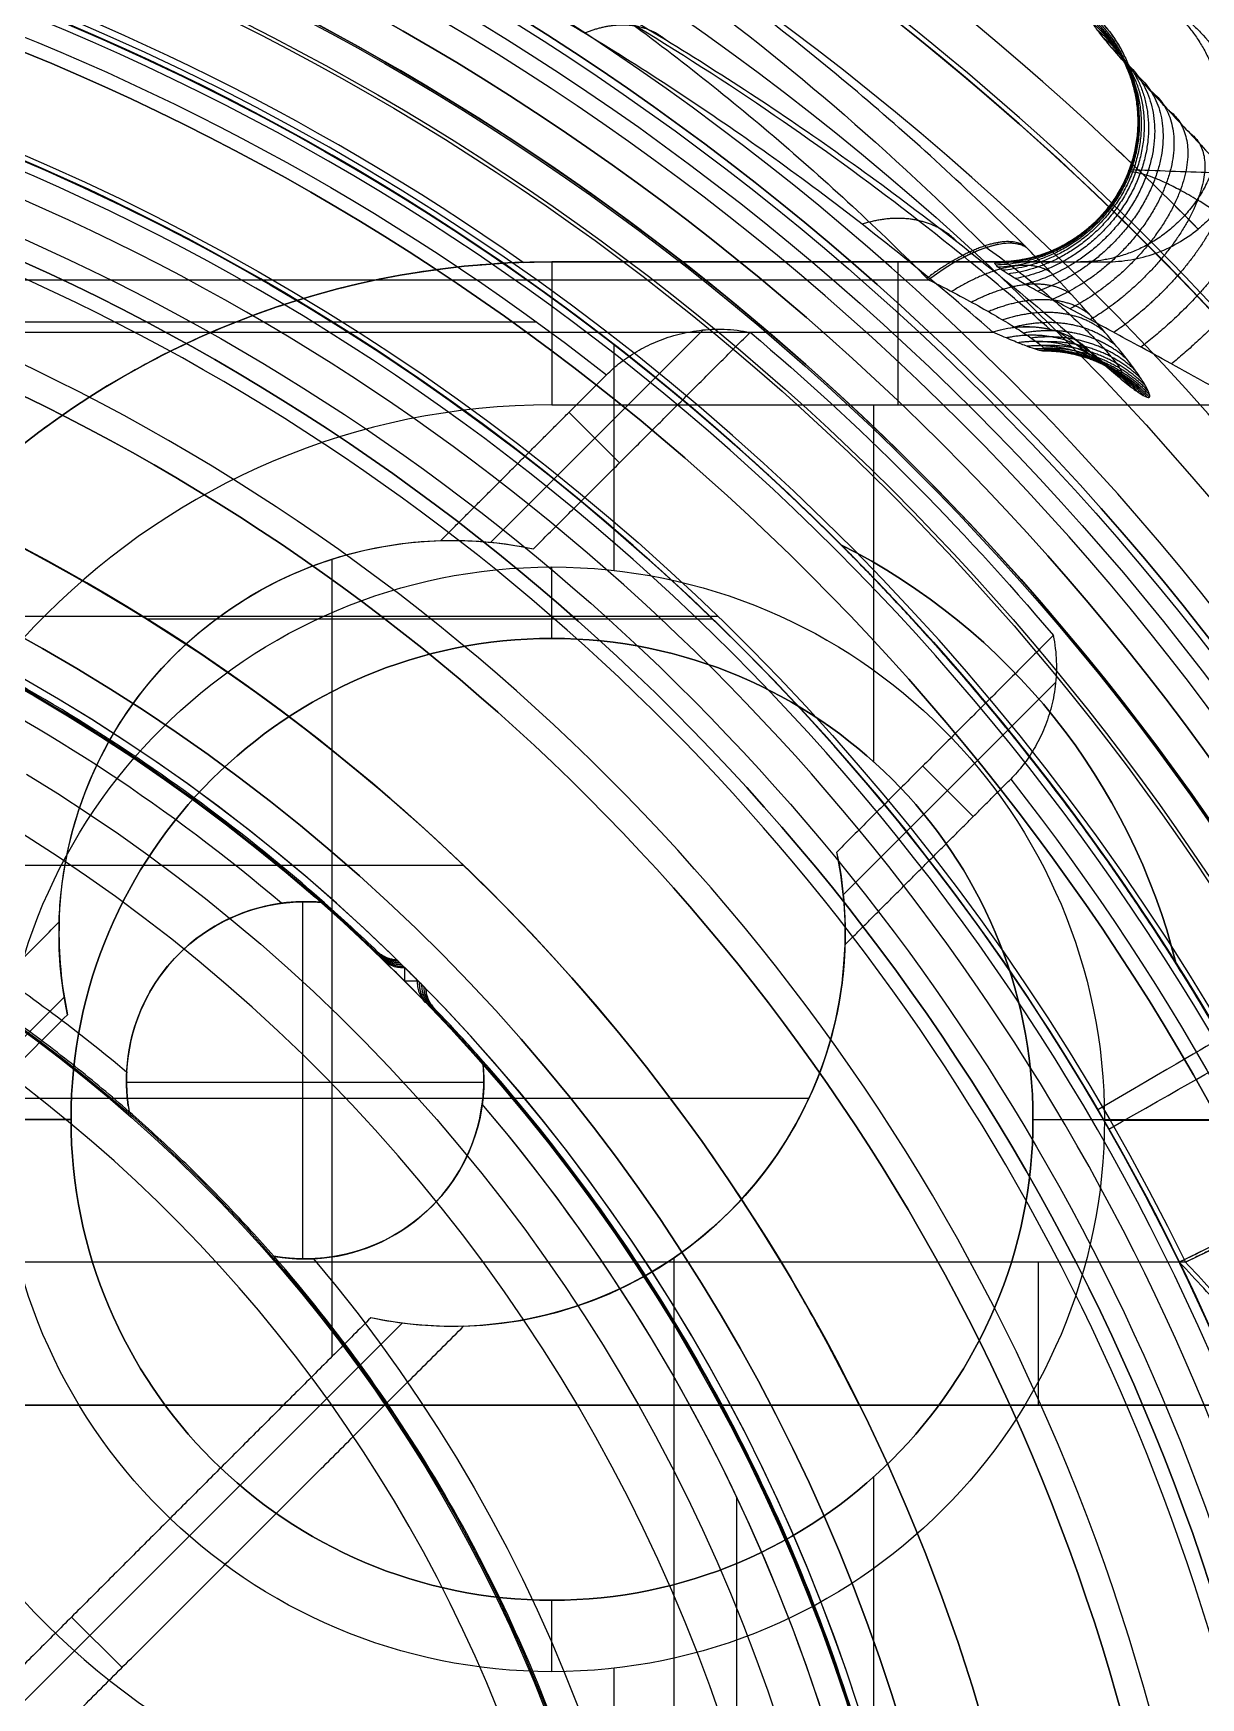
# Model space of a CAD drawing. Header units: centimetres. Extents: x -2.5 to 2.5, y -13.5 to 2.5.
# Drawn here: x 0.637 to 1.454, y 0.395 to 1.56 of the extents above; entities that cross this region are included whole.
import ezdxf

# ---------------------------------------------------------------- set-up
doc = ezdxf.new("R2010")
doc.units = ezdxf.units.CM
doc.layers.add('Default', color=7, linetype='Continuous', true_color=0x000000)

msp = doc.modelspace()

# ---------------------------------------------------------------- linework, layer by layer
at = {"layer": 'Default'}
for p, q in [((1.3493, 1.4, -11.45), (1, 1.4, -11.45)), ((1.1938, 1.4, -11.7), (1.1938, 1.4, -11.2)), ((-0.7, 1.3875, -9.3699), (1.2634, 1.3875, -9.3699)), ((0.9894, 1.3577, 3.0503), (-0.9894, 1.3577, 3.0503)), ((0.9571, 1.2038, 3.0247), (1.1056, 1.3523, 3.0247)), ((-0.7, 1.3509, -9.2333), (1.3083, 1.3509, -9.2333)), ((1.0436, 1.1841, -11.7), (1.0436, 1.342, -11.7)), ((1.0472, 1.2594, 3.0002), (1.0119, 1.2947, 3.0502)), ((1.2251, 1.0501, -11.1), (1.2251, 1.3, -11.1)), ((0.9301, 1.2051, 3.0447), (0.9301, 1.2051, 3.0002)), ((0.8459, 1.1919, 3.0002), (0.8459, 0.6338, 3.0002)), ((0.1659, 1.152, -3.9), (1.116, 1.152, -3.9)), ((1.1125, 1.15, -3.4), (0.7166, 1.15, -3.4)), ((1.3523, 1.1056, 3.0247), (1.2038, 0.9571, 3.0247)), ((1.2594, 1.0472, 3.0002), (1.2947, 1.0119, 3.0502)), ((0.9384, 0.9775, -3.6), (0.2741, 0.9775, -3.6)), ((0.8258, 0.7023, 1.82), (0.8258, 0.9523, 1.82)), ((0.8273, 0.9523, 1.82), (0.8273, 0.9523, 1.8037)), ((0.6551, 0.9301, 3.0447), (0.6551, 0.9301, 3.0002)), ((1.2051, 0.9301, 3.0447), (1.2051, 0.9301, 3.0002)), ((0.8967, 0.906, 2), (0.8967, 0.8969, 2)), ((0.2962, 0.5231, 3.0107), (0.6587, 0.8856, 3.0107)), ((0.906, 0.8967, 2), (0.8969, 0.8967, 2)), ((0.7023, 0.8273, 1.82), (0.7023, 0.8273, 1.8005)), ((0.9523, 0.8273, 1.82), (0.9523, 0.8273, 1.8037)), ((0.9523, 0.8258, 1.82), (0.7023, 0.8258, 1.82)), ((1.1797, 0.8145, 3.0002), (0.6024, 0.8145, 3.0002)), ((0.5, 0.8, -11.1), (0.6635, 0.8, -11.1)), ((0.6635, 0.8, -11.65), (0.6135, 0.8, -11.7)), ((0.6635, 0.8, -11.65), (0.6635, 0.8, -11.1)), ((1.3365, 0.8, -11.1), (1.8037, 0.8, -11.1)), ((1.3365, 0.8, -11.65), (1.3365, 0.8, -11.1)), ((1.3365, 0.8, -11.65), (1.3865, 0.8, -11.7)), ((1.3865, 0.7995, -11.7), (1.5003, 0.7995, -11.7)), ((0.8273, 0.7023, 1.82), (0.8273, 0.7023, 1.8005)), ((1.0854, -0.7032, 3.0503), (1.0854, 0.7032, 3.0503)), ((0.8951, 0.6574, 3.0183), (0.4443, 0.2066, 3.0183)), ((0.9301, 0.6551, 3.0447), (0.9301, 0.6551, 3.0002)), ((-1.5212, 0.6, -3.65), (1.5212, 0.6, -3.65)), ((1.2251, 0.3, -11.1), (1.2251, 0.5499, -11.1)), ((1.1293, -0.5354, 1.8), (1.1293, 0.5354, 1.8)), ((0.6638, 0.4517, 3.0003), (0.6992, 0.4164, 3.0502)), ((1.0436, 0.2, -11.7), (1.0436, 0.4159, -11.7))]:
    msp.add_line(p, q, dxfattribs=at)
for centre, radius, start, end in [((0, 0, -12.2), 2.4997, 270, 90), ((0, 0, -12), 2.15, 0, 180), ((0, 0, -12.2), 2.15, 0, 180), ((0, 0, -12.1), 2.15, 0, 180), ((0, 0, -11.7), 2.033, 44.4199, 268.9001), ((0, 0, 2.2036), 2.0033, 58.7229, 180), ((0, 0, 2.7502), 2, 0, 180), ((0, 0, 3.2003), 2, 360, 180), ((0, 0, 2.9752), 2, 0, 180), ((0, 0, -3.2), 2, 270, 90), ((0, 0, 2.7003), 1.95, 0, 180), ((0, 0, 3.2502), 1.95, 0, 180), ((0, 0, 2.7331), 1.8654, 0, 180), ((0, 0, -12.2), 1.85, 0, 180), ((0, 0, -12.1), 1.85, 0, 180), ((0, 0, 2.3), 1.82, 0, 180), ((0, 0, 2.28), 1.8, 0, 180), ((0, 0, 1.4), 1.8, 0, 180), ((0, 0, 2.1979), 1.8, 0, 90), ((0, 0, 2.0421), 1.8, 0, 90), ((0, 0, 1.625), 1.775, 270, 90), ((0, 0, 2.2181), 1.775, 270, 90), ((0, 0, 1.7716), 1.775, 270, 90), ((0, 0, 2.2306), 1.775, 270, 89.5314), ((0, 0, 2.2036), 2.0033, 360, 58.7229), ((0, 0, -11.7), 1.7086, 55.0032, 268.5991), ((0, 0, -11.7), 1.7086, 55.0032, 268.5991), ((0, 0, -3.999), 1.7039, 25.8764, 88.8984), ((0, 0, -12.2), 1.7, 44.9992, 180), ((0, 0, -11.95), 1.7, 44.9992, 180), ((0, 0, -3.2), 1.7, 270, 90), ((0, 0, 1.9431), 1.695, 270, 90), ((0, 0, 2.1931), 1.695, 270, 90), ((0, 0, 1.9681), 1.67, 270, 90), ((0, 0, -2.3), 1.6, 304.7778, 235.2223), ((0, 0, -2.85), 1.6, 270, 90), ((0, 0, -3.4), 1.6001, 25.9434, 88.8984), ((0, 0, 1.4), 1.5927, 0, 180), ((0, 0, 1.3), 1.535, 0, 180), ((0, 0, 0.95), 1.535, 0, 180), ((0, 0, 1.6), 1.575, 110.3329, 69.6671), ((0, 0, 0.5), 1.4698, 270, 90), ((0, 0, -2.35), 1.45, 0, 180), ((0, 0, 0.865), 1.45, 0, 180), ((0, 0, 0.502), 1.45, 0, 90), ((0, 0, 1.4), 1.525, 112.0972, 67.9028), ((1, 0.8, -11.4501), 0.6, 90, 270), ((0, 0, -2.445), 1.355, 0, 180), ((1, 0.8, -11.1), 0.5, 90, 270), ((1, 0.8, -11.7635), 0.45, 14.006, 63.3136), ((1, 0.8, -11.9817), 0.45, 14.006, 63.3136), ((0, 0, 1.4), 1.3, 118.4482, 61.5518), ((1, 0.8, -11.65), 0.3365, 90, 270), ((1, 0.8, -11.375), 0.3365, 90, 270), ((1, 0.8, -11.65), 0.3365, 270, 90), ((1, 0.8, -11.375), 0.3365, 270, 90), ((0, 0, 1.425), 1.275, 118.4482, 61.5518), ((0, 0, 1.7315), 1.275, 118.4482, 61.5518), ((0, 0, 2.0381), 1.275, 269.6397, 61.5518), ((0, 0, 1.8), 1.2498, 49.5589, 63.5295), ((0, 0, 2.1431), 1.1815, 118.723, 61.277), ((0.8273, 0.8273, 1.8), 0.125, 97.6297, 177.2861), ((0, 0, 1.82), 1.2698, 46.2532, 48.5371), ((0.9301, 0.9301, 3.0503), 0.275, 271.6582, 358.3418), ((0, 0, 2), 1.2683, 44.0476, 45.9524), ((0, 0, -12.2), 1.7, 0, 32.3204), ((0, 0, -11.95), 1.7, 0, 32.3204), ((0, 0, 2), 1.275, 44.7176, 45.2824), ((0, 0, 2.0975), 1.037, 123.797, 56.203), ((0.8273, 0.8273, 1.8), 0.125, 272.7139, 352.3703), ((0, 0, 1.8), 1.2498, 1.2532, 40.4411), ((0, 0, 1.8), 1.2498, 1.2532, 40.2723)]:
    msp.add_arc(centre, radius, start, end, dxfattribs=at)
at = {"layer": 'Default', "extrusion": (0, 0, -1)}
for centre, radius, start, end in [((0, 0, 11.6), 2.133, 271.0999, 132.77), ((0, 0, -2.7003), 1.9124, 360, 180), ((0, 0, 0.55), 2, 90, 196.6608), ((0, 0, -2.9845), 1.7739, 0, 180), ((0, 0, 12), 1.85, 0, 180), ((0, 0, -2.12), 1.845, 90, 270), ((0, 0, -2.3), 1.8322, 0, 180), ((0, 0, 0.9), 1.7, 336.1372, 203.8627), ((0, 0, -2.239), 1.8, 0, 180), ((0, 0, -1.721), 1.8, 0, 180), ((0, 0, -3.0503), 1.68, 51.8372, 128.1628), ((0, 0, -0.4), 1.7, 350.0409, 189.9591), ((0, 0, -1.9181), 1.775, 90, 270), ((0, 0, -2.2431), 1.775, 92.1373, 270), ((0, 0, -1.6), 1.75, 90, 270), ((0, 0, -1.9431), 1.75, 90, 270), ((0, 0, -2.1931), 1.75, 90, 270), ((0, 0, -2.1), 2, 121.2771, 271.3948), ((0, 0, -2.1), 2, 121.2771, 238.7227), ((0, 0, 2.95), 1.7, 90, 270), ((0, 0, 3.075), 1.7, 90, 270), ((0, 0, -0.5), 1.6, 350.0409, 189.9591), ((0, 0, -2.1681), 1.67, 90, 270), ((0, 0, -2.0681), 1.67, 90, 270), ((0, 0, 3.9), 1.6039, 91.1016, 154.1236), ((0, 0, -1.125), 1.535, 0, 180), ((0, 0, 11.7), 2.033, 133.3159, 135.5801), ((0, 0, 2.3), 1.45, 0, 180), ((0, 0, 2.325), 1.45, 0, 180), ((0, 0, -0.6835), 1.45, 0, 180), ((0, 0, -1.575), 1.55, 112.0972, 67.9028), ((0, 0, -1.425), 1.55, 112.0972, 67.9028), ((0, 0, -1.5), 1.55, 112.0972, 67.9028), ((-1, 0.8, 11.2), 0.6, 270, 90), ((-1, 0.8, 11.7), 0.6, 88.0841, 90), ((0, 0, 2.85), 1.355, 0, 180), ((0, 0, 2.6475), 1.355, 0, 180), ((0, 0, 3.6), 1.355, 26.283, 153.717), ((0, 0, 3.5), 1.355, 26.283, 153.717), ((0, 0, 3.4), 1.355, 31.1048, 148.8952), ((0, 0, -3.0002), 1.7666, 130.1292, 139.8708), ((-0.9301, 0.9301, -3.0002), 0.275, 348.0557, 101.9443), ((-0.9301, 0.9301, -3.0253), 0.275, 354.5153, 95.4847), ((-0.9301, 0.9301, -3.0503), 0.275, 1.6582, 88.3418), ((-1, 0.8, 12.2), 0.45, 116.6864, 165.994), ((-1, 0.8, 11.7), 0.3865, 270, 90), ((-1, 0.8, 11.7), 0.3865, 90, 270), ((0, 0, -1.4), 1.3, 118.4482, 61.5518), ((0, 0, -2.0084), 1.2682, 116.4705, 63.5295), ((0, 0, -1.9142), 1.269, 116.4705, 133.9022), ((-1, 0.8, 11.1), 0.3365, 270, 90), ((-1, 0.8, 11.1), 0.3365, 90, 270), ((0, 0, -2.1281), 1.2185, 121.2651, 270.3603), ((0, 0, -3.0503), 1.68, 141.8372, 180), ((-0.9301, 0.9301, -3.0002), 0.275, 168.0557, 281.9443), ((-0.9301, 0.9301, -3.0253), 0.275, 174.5153, 275.4847), ((-0.8273, 0.8273, -1.81), 0.125, 351.7048, 94.22), ((0, 0, -1.8), 1.0898, 123.1988, 130.1325), ((0, 0, -1.82), 1.275, 134.3472, 135.6528), ((0, 0, -1.9358), 1.0688, 123.169, 56.831), ((0, 0, -1.9142), 1.269, 136.0979, 178.9021), ((-0.8273, 0.8273, -1.81), 0.125, 175.7721, 278.3098), ((0, 0, -1.8), 1.0898, 139.8675, 220.1325), ((0, 0, 2.3), 1.6, 160.3185, 235.2222)]:
    msp.add_arc(centre, radius, start, end, dxfattribs=at)
at = {"layer": 'Default', "extrusion": (6.96334e-05, 1.13654e-14, -1)}
msp.add_arc((0.0008, 0, 11.7003), 1.7, 360, 124.6181, dxfattribs=at)
at = {"layer": 'Default', "extrusion": (1.18574e-07, 1.91766e-06, -1)}
msp.add_arc((0, 0, -2.2849), 1.7524, 93.5352, 86.4648, dxfattribs=at)
at = {"layer": 'Default', "extrusion": (-4.41645e-08, 4.39232e-08, 1)}
msp.add_arc((0, 0, -2.2), 1.7, 304.7778, 235.2223, dxfattribs=at)
at = {"layer": 'Default', "extrusion": (-9.68216e-06, 6.18702e-06, -1)}
msp.add_arc((0, 0, 3.2999), 1.7001, 91.1016, 154.0566, dxfattribs=at)
at = {"layer": 'Default', "extrusion": (0.147827, 5.48246e-09, -0.989013)}
msp.add_arc((1.5, -0.3584, 11.2709), 0.1, 41.4823, 180, dxfattribs=at)
at = {"layer": 'Default', "extrusion": (0.652436, -0.656312, 0.378921)}
msp.add_arc((1.839, -8.7294, -3.6368), 0.1, 4.7466, 69.3594, dxfattribs=at)
at = {"layer": 'Default', "extrusion": (1, 0, 0)}
msp.add_arc((1.3, -11.2, 1), 0.1, 0, 90, dxfattribs=at)
at = {"layer": 'Default', "extrusion": (-1, 0, 0)}
for centre, start, end in [((-1.3, -11.2, -1.2422), 90, 180), ((-0.7, -3.5, -1.3403), 0, 90)]:
    msp.add_arc(centre, 0.1, start, end, dxfattribs=at)
at = {"layer": 'Default', "extrusion": (-0.496302, 0.434303, 0.751709)}
msp.add_arc((-1.813, -5.9421, -7.0033), 0.1, 173.6283, 229.3309, dxfattribs=at)
at = {"layer": 'Default', "extrusion": (2.20389e-05, 0.000203128, -1)}
msp.add_arc((-0.8274, 0.8277, -1.8198), 0.125, 349.8626, 96.1923, dxfattribs=at)
at = {"layer": 'Default', "extrusion": (1.79245e-07, -2.7403e-07, -1)}
msp.add_arc((0, 0, -2.0518), 1.0678, 123.139, 56.861, dxfattribs=at)
at = {"layer": 'Default', "extrusion": (-0.504121, 0.863633, 0)}
msp.add_arc((-1.6, -2.2), 0.1, 180, 270, dxfattribs=at)
at = {"layer": 'Default', "extrusion": (0.00022417, 0.000209256, -1)}
msp.add_arc((-0.8277, 0.8277, -1.8196), 0.125, 173.8103, 280.1372, dxfattribs=at)
at = {"layer": 'Default', "extrusion": (-0.495675, 0.868508, 0)}
msp.add_arc((-1.6, 0.4), 0.1, 90, 180, dxfattribs=at)
at = {"layer": 'Default', "extrusion": (-0.437483, 0.899227, -3.14299e-11)}
msp.add_arc((-1.6001, -3.3), 0.1, 179.9357, 270.0058, dxfattribs=at)
at = {"layer": 'Default', "extrusion": (-0.436432, 0.899737, -2.66344e-10)}
msp.add_arc((-1.6039, -4, 0), 0.1, 90, 179.439, dxfattribs=at)
at = {"layer": 'Default'}
for points, degree in [([(1.3319, 1.41, -9.4488), (1.2949, 1.4471, -9.4692), (1.2184, 1.5176, -9.5078), (1.0972, 1.6122, -9.5597), (0.9706, 1.6956, -9.6054), (0.8393, 1.7676, -9.6449), (0.7044, 1.8284, -9.6782), (0.5666, 1.8779, -9.7054), (0.4265, 1.9163, -9.7264), (0.2849, 1.9436, -9.7414), (0.1425, 1.9599, -9.7503), (0.0474, 1.9635, -9.7523), (0, 1.9635, -9.7523)], 3), ([(0, 1.9138, -9.6737), (0.0444, 1.9138, -9.6737), (0.1334, 1.9105, -9.6718), (0.2681, 1.8953, -9.663), (0.4024, 1.8695, -9.6481), (0.5356, 1.8331, -9.6271), (0.6665, 1.7861, -9.6), (0.7948, 1.7284, -9.5667), (0.9201, 1.6596, -9.5269), (1.041, 1.5799, -9.4809), (1.1563, 1.4895, -9.4287), (1.2285, 1.4227, -9.3902), (1.2634, 1.3875, -9.3699)], 3), ([(0, 1.8606, -8.3171), (0.0336, 1.8606, -8.3171), (0.1013, 1.859, -8.3199), (0.2043, 1.8513, -8.3323), (0.3093, 1.8381, -8.3538), (0.4166, 1.8189, -8.385), (0.5262, 1.7931, -8.4269), (0.6388, 1.76, -8.4809), (0.7549, 1.7184, -8.5486), (0.8742, 1.6673, -8.632), (0.9968, 1.6052, -8.733), (1.1225, 1.5306, -8.8546), (1.2505, 1.4418, -8.9994), (1.3371, 1.3716, -9.1141), (1.38, 1.3337, -9.176)], 3), ([(1.3083, 1.3509, -9.2333), (1.2664, 1.3876, -9.1698), (1.1821, 1.4553, -9.0525), (1.0581, 1.5401, -8.9056), (0.9372, 1.6108, -8.7832), (0.8198, 1.6692, -8.6821), (0.706, 1.717, -8.5994), (0.5961, 1.7555, -8.5326), (0.4901, 1.786, -8.4798), (0.3874, 1.8095, -8.439), (0.287, 1.8271, -8.4086), (0.189, 1.8391, -8.3879), (0.0933, 1.8459, -8.376), (0.0309, 1.8474, -8.3734), (0, 1.8474, -8.3734)], 3), ([(1.3772, 1.5749, -11.1902), (1.3762, 1.5749, -11.1835), (1.3749, 1.5743, -11.1702), (1.3755, 1.5712, -11.1505), (1.3785, 1.566, -11.1307), (1.3842, 1.5584, -11.1108), (1.393, 1.5479, -11.0907), (1.4054, 1.534, -11.0703), (1.4218, 1.5161, -11.0502), (1.4428, 1.4937, -11.0311), (1.4681, 1.4666, -11.0141), (1.497, 1.4353, -11.0008), (1.5281, 1.4009, -10.9923), (1.5488, 1.3775, -10.9905), (1.5593, 1.3656, -10.9905)], 3), ([(1.3876, 1.4, -11.7), (1.3935, 1.4, -11.7), (1.4051, 1.401, -11.7), (1.422, 1.4054, -11.7), (1.438, 1.4127, -11.7), (1.4475, 1.4192, -11.7), (1.452, 1.4229, -11.7)], 3), ([(1.38, 1.3337, -9.176), (1.3847, 1.3295, -9.1828), (1.3932, 1.3221, -9.1967), (1.4035, 1.3135, -9.2189), (1.4112, 1.3078, -9.2418), (1.4161, 1.305, -9.2649), (1.4184, 1.305, -9.2875), (1.4182, 1.3076, -9.3096), (1.4157, 1.3128, -9.3315), (1.4105, 1.3208, -9.3531), (1.4024, 1.3318, -9.3746), (1.3909, 1.346, -9.3954), (1.3757, 1.3637, -9.4153), (1.3564, 1.385, -9.4335), (1.3406, 1.4013, -9.4441), (1.3319, 1.41, -9.4488)], 3), ([(0.9658, 1.399, -11.7002), (0.9444, 1.3978, -11.7002), (0.9017, 1.3931, -11.6999), (0.8377, 1.3789, -11.7), (0.7754, 1.3577, -11.7), (0.7151, 1.3294, -11.7), (0.6586, 1.2948, -11.7), (0.6061, 1.2542, -11.7), (0.5585, 1.2081, -11.7), (0.5163, 1.1571, -11.7), (0.4798, 1.1015, -11.7), (0.4499, 1.0426, -11.7), (0.4265, 0.9803, -11.7), (0.4101, 0.9163, -11.7), (0.4009, 0.8505, -11.7), (0.399, 0.7842, -11.7), (0.4044, 0.7182, -11.7), (0.417, 0.653, -11.7), (0.4367, 0.5899, -11.7), (0.4633, 0.529, -11.7), (0.4963, 0.4717, -11.7), (0.5356, 0.4181, -11.7), (0.5805, 0.3693, -11.7), (0.6304, 0.3258, -11.7), (0.685, 0.2879, -11.7), (0.7431, 0.2564, -11.7), (0.8047, 0.2314, -11.7), (0.8683, 0.2134, -11.7), (0.9339, 0.2024, -11.7), (0.9779, 0.2, -11.7), (1, 0.2, -11.7)], 3), ([(1.6882, 0.2, -11.7002), (1.6826, 0.2475, -11.7002), (1.6673, 0.3419, -11.6999), (1.6324, 0.482, -11.7), (1.5855, 0.619, -11.7), (1.5272, 0.7514, -11.7), (1.4579, 0.8784, -11.7), (1.378, 0.999, -11.7), (1.2882, 1.1124, -11.7), (1.189, 1.2179, -11.7), (1.0815, 1.3143, -11.6999), (1.0051, 1.3718, -11.7002), (0.9658, 1.399, -11.7002)], 3), ([(1, 1.4, -11.7), (1.1938, 1.4, -11.7), (1.3876, 1.4, -11.7)], 2), ([(1, 1.4, -11.2), (1, 1.4, -11.45), (1, 1.4, -11.7)], 2), ([(1, 1.4, -11.2), (1.1558, 1.4, -11.2), (1.3117, 1.4, -11.2)], 2), ([(1.4844, 1.3, -11.1), (1.4743, 1.3058, -11.1), (1.455, 1.3166, -11.101), (1.4295, 1.3308, -11.1045), (1.4068, 1.3432, -11.1095), (1.3868, 1.354, -11.1155), (1.3692, 1.3635, -11.1224), (1.3539, 1.3717, -11.13), (1.3408, 1.3788, -11.1382), (1.33, 1.3849, -11.1468), (1.3215, 1.3899, -11.1558), (1.3153, 1.3939, -11.165), (1.3114, 1.3967, -11.1741), (1.3097, 1.3986, -11.1828), (1.3097, 1.3997, -11.1913), (1.3108, 1.4, -11.1971), (1.3117, 1.4, -11.2)], 3), ([(1.3117, 1.4, -11.2), (1.32, 1.4, -11.2555), (1.3367, 1.4, -11.3665), (1.362, 1.4, -11.5332), (1.379, 1.4, -11.6444), (1.3876, 1.4, -11.7)], 3), ([(-0.7, 1.3875, -9.3699), (0.2817, 1.3875, -9.3699), (1.2634, 1.3875, -9.3699)], 2), ([(1.2634, 1.3875, -9.3699), (1.2705, 1.384, -9.3678), (1.2838, 1.3771, -9.3633), (1.3007, 1.3679, -9.3554), (1.3147, 1.3598, -9.3466), (1.326, 1.3529, -9.337), (1.3345, 1.3473, -9.3269), (1.3403, 1.3431, -9.3167), (1.3437, 1.3402, -9.3067), (1.3451, 1.3383, -9.297), (1.3447, 1.3375, -9.2872), (1.3424, 1.3376, -9.277), (1.338, 1.3388, -9.2663), (1.331, 1.3414, -9.2551), (1.3212, 1.3453, -9.244), (1.3129, 1.3489, -9.2368), (1.3083, 1.3509, -9.2333)], 3), ([(1.0381, 1.3209, 3.0503), (1.0411, 1.3239, 3.0503), (1.0477, 1.3298, 3.0497), (1.0591, 1.3375, 3.0471), (1.0721, 1.3441, 3.0426), (1.0868, 1.3492, 3.0358), (1.103, 1.3525, 3.0266), (1.1204, 1.3533, 3.0149), (1.1325, 1.3519, 3.0054), (1.1386, 1.3507, 3.0002)], 3), ([(-0.7, 1.3509, -9.2333), (0.3041, 1.3509, -9.2333), (1.3083, 1.3509, -9.2333)], 2), ([(0.987, 1.1992, 3.0002), (1.0628, 1.2749, 3.0002), (1.1386, 1.3507, 3.0002)], 2), ([(0.9222, 1.205, 3.0503), (0.9801, 1.263, 3.0503), (1.0381, 1.3209, 3.0503)], 2), ([(1, 1.3, -11.1), (1.2422, 1.3, -11.1), (1.4844, 1.3, -11.1)], 2), ([(0.9222, 1.205, 3.0503), (0.9449, 1.2057, 3.0347), (0.9664, 1.2035, 3.0179), (0.987, 1.1992, 3.0002)], 3), ([(1.2021, 1.2021, -11.7635), (1.2021, 1.2021, -11.9817), (1.2021, 1.2021, -12.2)], 2), ([(1.4366, 0.9089, -11.7635), (1.4307, 0.9183, -11.76), (1.4184, 0.9373, -11.7534), (1.3982, 0.9672, -11.7449), (1.3773, 0.9968, -11.7385), (1.3568, 1.0245, -11.7346), (1.3372, 1.0499, -11.7328), (1.3175, 1.0745, -11.7328), (1.297, 1.0992, -11.7346), (1.2745, 1.1252, -11.7386), (1.2504, 1.152, -11.7449), (1.2257, 1.1782, -11.7534), (1.2099, 1.1943, -11.76), (1.2021, 1.2021, -11.7635)], 3), ([(1, 1.1365, -11.65), (1, 1.1615, -11.675), (1, 1.1865, -11.7)], 2), ([(0.8408, 0.9516, 1.82), (0.8131, 0.976, 1.82), (0.7557, 1.0225, 1.8202), (0.6637, 1.0845, 1.8201), (0.5991, 1.1202, 1.8202), (0.566, 1.1367, 1.8202)], 3), ([(1, 1.1365, -11.65), (1, 1.1365, -11.375), (1, 1.1365, -11.1)], 2), ([(1.3507, 1.1386, 3.0002), (1.2749, 1.0628, 3.0002), (1.1992, 0.987, 3.0002)], 2), ([(1.3507, 1.1386, 3.0002), (1.3519, 1.1325, 3.0054), (1.3533, 1.1204, 3.0149), (1.3525, 1.103, 3.0266), (1.3492, 1.0868, 3.0358), (1.3441, 1.0721, 3.0426), (1.3375, 1.0591, 3.0471), (1.3298, 1.0477, 3.0497), (1.3239, 1.0411, 3.0503), (1.3209, 1.0381, 3.0503)], 3), ([(1.205, 0.9222, 3.0503), (1.263, 0.9801, 3.0503), (1.3209, 1.0381, 3.0503)], 2), ([(1.205, 0.9222, 3.0503), (1.2057, 0.9449, 3.0347), (1.2035, 0.9664, 3.0179), (1.1992, 0.987, 3.0002)], 3), ([(0.2959, 0.5787, 3.0503), (0.4756, 0.7584, 3.0503), (0.6552, 0.9381, 3.0503)], 2), ([(0.6552, 0.9381, 3.0503), (0.6546, 0.9154, 3.0347), (0.6567, 0.8939, 3.0179), (0.6611, 0.8732, 3.0002)], 3), ([(0.878, 0.9173, 1.82), (0.8789, 0.9165, 1.82), (0.8808, 0.915, 1.8203), (0.8841, 0.9132, 1.8204), (0.8876, 0.9121, 1.8205), (0.89, 0.9118, 1.8206), (0.8912, 0.9118, 1.8206)], 3), ([(0.8818, 0.9116, 2), (0.8813, 0.9123, 1.9792), (0.8805, 0.9136, 1.9381), (0.8792, 0.9155, 1.878), (0.8784, 0.9167, 1.8392), (0.878, 0.9173, 1.82)], 3), ([(0.8912, 0.9118, 1.8206), (0.8912, 0.9118, 1.8205), (0.8912, 0.9118, 1.8203), (0.8912, 0.9118, 1.8201), (0.8912, 0.9118, 1.82)], 3), ([(0.8912, 0.9118, 1.8206), (0.8919, 0.9111, 1.8408), (0.8932, 0.9098, 1.8809), (0.8952, 0.9079, 1.9407), (0.8965, 0.9066, 1.9803), (0.8971, 0.906, 2)], 3), ([(1.4366, 0.9089, -12.2), (1.4366, 0.9089, -11.9817), (1.4366, 0.9089, -11.7635)], 2), ([(0.9116, 0.8818, 2), (0.9106, 0.8828, 2), (0.9089, 0.885, 2), (0.907, 0.8888, 2), (0.906, 0.8929, 2), (0.9059, 0.8957, 2), (0.906, 0.8971, 2)], 3), ([(0.906, 0.8971, 2), (0.9066, 0.8965, 1.9803), (0.9079, 0.8952, 1.9407), (0.9098, 0.8932, 1.8809), (0.9111, 0.8919, 1.8408), (0.9118, 0.8912, 1.8206)], 3), ([(0.7043, 0.8053, 1.82), (0.6918, 0.8162, 1.82), (0.6664, 0.8374, 1.8198), (0.6269, 0.8674, 1.8198), (0.5996, 0.8861, 1.8198), (0.5858, 0.8952, 1.8198)], 3), ([(0.9118, 0.8912, 1.82), (0.9118, 0.8912, 1.8201), (0.9118, 0.8912, 1.8203), (0.9118, 0.8912, 1.8205), (0.9118, 0.8912, 1.8206)], 3), ([(0.9118, 0.8912, 1.82), (0.9118, 0.89, 1.82), (0.9121, 0.8876, 1.82), (0.9132, 0.884, 1.82), (0.915, 0.8808, 1.82), (0.9165, 0.8789, 1.8201), (0.9173, 0.878, 1.8201)], 3), ([(0.9118, 0.8912, 1.8206), (0.9118, 0.89, 1.8206), (0.9121, 0.8876, 1.8205), (0.9132, 0.884, 1.8204), (0.915, 0.8808, 1.8204), (0.9165, 0.8789, 1.8201), (0.9173, 0.878, 1.8201)], 3), ([(0.9173, 0.878, 1.8201), (0.9167, 0.8784, 1.8393), (0.9155, 0.8792, 1.8781), (0.9136, 0.8805, 1.9382), (0.9123, 0.8813, 1.9792), (0.9116, 0.8818, 2)], 3), ([(0.9516, 0.8408, 1.82), (0.9479, 0.845, 1.82), (0.9404, 0.8534, 1.82), (0.929, 0.8658, 1.82), (0.9212, 0.874, 1.8201), (0.9173, 0.878, 1.8201)], 3), ([(0.3411, 0.5533, 3.0002), (0.5011, 0.7132, 3.0002), (0.6611, 0.8732, 3.0002)], 2), ([(1.2695, 0.0278, 1.8202), (1.2687, 0.0649, 1.8202), (1.2638, 0.1391, 1.8202), (1.2468, 0.2493, 1.8202), (1.2201, 0.3575, 1.8202), (1.1841, 0.4631, 1.8202), (1.139, 0.565, 1.8202), (1.0851, 0.6626, 1.8201), (1.0229, 0.7552, 1.8202), (0.9762, 0.813, 1.82), (0.9516, 0.8408, 1.82)], 3), ([(0.7025, 0.8332, 1.8), (0.7023, 0.8308, 1.8), (0.7023, 0.8261, 1.8005), (0.7025, 0.8197, 1.8026), (0.703, 0.8143, 1.8055), (0.7035, 0.8103, 1.8089), (0.7039, 0.8073, 1.8126), (0.7042, 0.8056, 1.8164), (0.7043, 0.8053, 1.8188), (0.7043, 0.8053, 1.82)], 3), ([(0.8053, 0.7043, 1.82), (0.7948, 0.7162, 1.82), (0.7734, 0.7397, 1.82), (0.7397, 0.7734, 1.82), (0.7162, 0.7948, 1.82), (0.7043, 0.8053, 1.82)], 3), ([(1.4431, 0.7, -3.9), (0, 0.7, -3.9), (-1.4431, 0.7, -3.9)], 2), ([(0.8053, 0.7043, 1.82), (0.8053, 0.7043, 1.8188), (0.8056, 0.7042, 1.8165), (0.8073, 0.7039, 1.8127), (0.8102, 0.7035, 1.809), (0.8142, 0.703, 1.8056), (0.8195, 0.7025, 1.8027), (0.8261, 0.7023, 1.8005), (0.8308, 0.7023, 1.8), (0.8332, 0.7025, 1.8)], 3), ([(0.8053, -0.7043, 1.82), (0.8278, -0.6786, 1.82), (0.8703, -0.625, 1.8198), (0.9261, -0.5388, 1.8198), (0.9734, -0.4478, 1.8198), (1.0118, -0.3526, 1.8198), (1.0409, -0.2542, 1.8198), (1.0604, -0.1535, 1.8198), (1.0702, -0.0513, 1.8198), (1.0702, 0.0513, 1.8198), (1.0604, 0.1535, 1.8198), (1.0409, 0.2542, 1.8198), (1.0118, 0.3526, 1.8198), (0.9734, 0.4478, 1.8198), (0.9261, 0.5388, 1.8198), (0.8703, 0.625, 1.8198), (0.8278, 0.6786, 1.82), (0.8053, 0.7043, 1.82)], 3), ([(1.1602, 0.7, -3.4), (1.164, 0.6936, -3.4), (1.1715, 0.681, -3.4012), (1.1816, 0.6632, -3.4064), (1.1906, 0.6469, -3.4146), (1.1982, 0.6328, -3.4252), (1.2044, 0.6209, -3.438), (1.2091, 0.6117, -3.4521), (1.2125, 0.6049, -3.4675), (1.2145, 0.6009, -3.4836), (1.2149, 0.6, -3.4945), (1.2149, 0.6, -3.5)], 3), ([(1.4388, 0.7, -3.4), (1.2995, 0.7, -3.4), (1.1602, 0.7, -3.4)], 2), ([(1.5204, 0.6, -3.5), (1.5204, 0.6, -3.4953), (1.5199, 0.6007, -3.4858), (1.5178, 0.6037, -3.4718), (1.5143, 0.6088, -3.4581), (1.5093, 0.6159, -3.4452), (1.5027, 0.6251, -3.4332), (1.4942, 0.6363, -3.4224), (1.4838, 0.6495, -3.4132), (1.4713, 0.6647, -3.4059), (1.4564, 0.6815, -3.4012), (1.4449, 0.6937, -3.4), (1.4388, 0.7, -3.4)], 3), ([(1.4431, 0.7, -3.9), (1.4492, 0.6937, -3.9), (1.4606, 0.6815, -3.8988), (1.4753, 0.6646, -3.8941), (1.4877, 0.6495, -3.8868), (1.4978, 0.6363, -3.8777), (1.506, 0.6252, -3.8669), (1.5123, 0.616, -3.8549), (1.517, 0.6088, -3.842), (1.5202, 0.6037, -3.8283), (1.522, 0.6007, -3.8143), (1.5223, 0.6, -3.8048), (1.5222, 0.6, -3.8)], 3), ([(0.8732, 0.6611, 3.0002), (0.6818, 0.4697, 3.0002), (0.4905, 0.2783, 3.0002)], 2), ([(0.4909, 0.2081, 3.0503), (0.7145, 0.4317, 3.0503), (0.9381, 0.6552, 3.0503)], 2), ([(0.9381, 0.6552, 3.0503), (0.9154, 0.6546, 3.0347), (0.8939, 0.6567, 3.0179), (0.8732, 0.6611, 3.0002)], 3), ([(1.5222, 0.6, -3.8), (0, 0.6, -3.8), (-1.5222, 0.6, -3.8)], 2), ([(1.2149, 0.6, -3.6), (0, 0.6, -3.6), (-1.2149, 0.6, -3.6)], 2), ([(1.2149, 0.6, -3.5), (1.2149, 0.6, -3.55), (1.2149, 0.6, -3.6)], 2), ([(1.5204, 0.6, -3.5), (1.3677, 0.6, -3.5), (1.2149, 0.6, -3.5)], 2), ([(1, 0.4635, -11.1), (1, 0.4635, -11.375), (1, 0.4635, -11.65)], 2), ([(1, 0.4135, -11.7), (1, 0.4385, -11.675), (1, 0.4635, -11.65)], 2)]:
    msp.add_open_spline(points, degree=degree, dxfattribs=at)
for points, knots in [([(0, 1.9524, -9.7139), (0.0861, 1.9523, -9.7139), (0.2684, 1.9395, -9.7065), (0.5427, 1.8784, -9.6712), (0.8174, 1.7697, -9.6084), (1.0774, 1.6141, -9.5186), (1.2314, 1.4829, -9.4428), (1.3036, 1.4104, -9.401), (1.3039, 1.41, -9.4007)], [0.153679, 0.153679, 0.153679, 0.153679, 2.797998, 5.749225, 8.825228, 12.051675, 15.446743, 15.46416, 15.46416, 15.46416, 15.46416]), ([(1.3488, 1.3525, -9.2074), (1.3193, 1.3784, -9.1627), (1.2306, 1.4517, -9.0356), (1.0715, 1.5624, -8.8438), (0.8643, 1.6737, -8.651), (0.6499, 1.7591, -8.5032), (0.428, 1.8198, -8.3981), (0.2104, 1.8537, -8.3393), (0.0651, 1.8607, -8.3272), (0, 1.8607, -8.3272)], [0.139893, 0.139893, 0.139893, 0.139893, 1.992208, 5.469106, 8.589892, 11.381143, 13.882877, 16.3086, 18.287215, 18.287215, 18.287215, 18.287215]), ([(1.4484, 1.5658, -11.6), (1.4509, 1.5635, -11.603), (1.4583, 1.556, -11.6122), (1.4687, 1.5423, -11.6273), (1.4775, 1.5249, -11.6441), (1.4825, 1.508, -11.6585), (1.4843, 1.492, -11.6704), (1.4834, 1.4771, -11.6801), (1.4803, 1.4637, -11.6876), (1.4754, 1.4516, -11.6933), (1.469, 1.4408, -11.6972), (1.4613, 1.4313, -11.6995), (1.4553, 1.4255, -11.7), (1.452, 1.4229, -11.7)], [-2.012326, -2.012326, -2.012326, -2.012326, -1.92261, -1.730349, -1.538088, -1.345827, -1.153566, -0.961305, -0.769044, -0.576783, -0.384522, -0.192261, 0, 0, 0, 0]), ([(1.5549, 1.3617, -11.0349), (1.5458, 1.3703, -11.0381), (1.5286, 1.386, -11.0453), (1.5048, 1.4058, -11.0585), (1.4842, 1.4216, -11.0725), (1.4667, 1.4338, -11.0865), (1.4519, 1.4432, -11.1001), (1.4397, 1.4501, -11.1129), (1.4298, 1.4551, -11.1247), (1.422, 1.4585, -11.1353), (1.4159, 1.4607, -11.1447), (1.4114, 1.4619, -11.1527), (1.4082, 1.4626, -11.1594), (1.406, 1.4629, -11.1651), (1.4046, 1.463, -11.1698), (1.4037, 1.4632, -11.174), (1.4034, 1.4635, -11.1779), (1.4035, 1.4641, -11.1819), (1.404, 1.4647, -11.1847), (1.4044, 1.4651, -11.1861)], [0, 0, 0, 0, 0.1131785, 0.2151986, 0.3069753, 0.3894915, 0.4637641, 0.5308599, 0.5916126, 0.6468415, 0.6970219, 0.7425212, 0.7838717, 0.8218705, 0.857503, 0.891446, 0.925613, 0.9619574, 1, 1, 1, 1]), ([(1.4042, 1.4646, -11.1862), (1.4042, 1.4646, -11.1862), (1.423, 1.4639, -11.3141), (1.448, 1.463, -11.4815), (1.4733, 1.4621, -11.6489), (1.4794, 1.4619, -11.6884)], [0.103222, 0.103222, 0.103222, 0.103222, 0.103222, 3.985255, 5.186051, 5.186051, 5.186051, 5.186051]), ([(1.3039, 1.41, -9.4007), (1.3039, 1.41, -9.4007), (1.31, 1.4057, -9.3995), (1.3215, 1.3972, -9.3967), (1.3373, 1.3848, -9.3907), (1.3509, 1.3733, -9.3835), (1.3625, 1.363, -9.3753), (1.3722, 1.3538, -9.3661), (1.3802, 1.3458, -9.3563), (1.3866, 1.339, -9.3458), (1.3915, 1.3333, -9.3349), (1.3952, 1.3287, -9.3234), (1.3975, 1.3253, -9.3115), (1.3985, 1.323, -9.2993), (1.3982, 1.3219, -9.2868), (1.3965, 1.322, -9.2743), (1.3935, 1.3234, -9.2617), (1.389, 1.3262, -9.2491), (1.383, 1.3303, -9.2367), (1.3753, 1.3358, -9.2245), (1.3658, 1.3427, -9.2129), (1.3586, 1.348, -9.2059), (1.3547, 1.3508, -9.2026), (1.3547, 1.3508, -9.2026)], [0, 0, 0, 0, 0, 0.078559, 0.150369, 0.215892, 0.275821, 0.330935, 0.381877, 0.429435, 0.474574, 0.518324, 0.56129, 0.603854, 0.64643, 0.689513, 0.733889, 0.780414, 0.829821, 0.882688, 0.939386, 1, 1.000018, 1.000018, 1.000018, 1.000018]), ([(0.9799, 1.3997, -11.7), (0.9784, 1.3996, -11.7), (0.9752, 1.3995, -11.7), (0.9705, 1.3993, -11.7002), (0.9673, 1.3991, -11.7001), (0.9658, 1.399, -11.7002)], [-0.1418915, -0.1418915, -0.1418915, -0.1418915, -0.0945944, -0.0472972, 0, 0, 0, 0]), ([(0.8408, 0.9516, 1.82), (0.8408, 0.9516, 1.819), (0.8405, 0.9516, 1.8168), (0.8391, 0.9518, 1.8135), (0.8367, 0.952, 1.8102), (0.8333, 0.9522, 1.8072), (0.8291, 0.9523, 1.8045), (0.8239, 0.9523, 1.8022), (0.8177, 0.952, 1.8005), (0.8131, 0.9515, 1.8), (0.8107, 0.9512, 1.8)], [-0.3961672, -0.3961672, -0.3961672, -0.3961672, -0.3471037, -0.2975175, -0.2479312, -0.198345, -0.1487587, -0.0991725, -0.0495862, 0, 0, 0, 0]), ([(0.878, 0.9173, 1.82), (0.8789, 0.9165, 1.82), (0.8808, 0.915, 1.8199), (0.884, 0.9132, 1.82), (0.8876, 0.9121, 1.82), (0.89, 0.9118, 1.82), (0.8912, 0.9118, 1.82)], [0, 0, 0, 0, 0.0366819, 0.0733836, 0.1100854, 0.1467871, 0.1467871, 0.1467871, 0.1467871]), ([(0.8801, 0.9156, 1.82), (0.8809, 0.9151, 1.82), (0.8832, 0.9136, 1.8201), (0.887, 0.9122, 1.8202), (0.89, 0.9118, 1.8203), (0.8912, 0.9118, 1.8203)], [0.052978, 0.052978, 0.052978, 0.052978, 0.0815747, 0.1365547, 0.1733568, 0.1733568, 0.1733568, 0.1733568]), ([(0.8971, 0.906, 2), (0.8957, 0.9059, 2), (0.8929, 0.906, 2), (0.8888, 0.907, 2), (0.885, 0.9089, 2), (0.8828, 0.9106, 2), (0.8818, 0.9116, 2)], [-0.1689512, -0.1689512, -0.1689512, -0.1689512, -0.1267134, -0.0844756, -0.0422378, 0, 0, 0, 0]), ([(0.888, 0.9075, 2), (0.8879, 0.9078, 1.9902), (0.8877, 0.9084, 1.967), (0.8873, 0.9094, 1.9312), (0.8869, 0.9105, 1.8927), (0.8865, 0.9116, 1.856), (0.8862, 0.9123, 1.832), (0.886, 0.9126, 1.8205)], [0.1347652, 0.1347652, 0.1347652, 0.1347652, 0.1520247, 0.1755669, 0.1977794, 0.2198283, 0.2401293, 0.2401293, 0.2401293, 0.2401293]), ([(0.9126, 0.886, 1.8205), (0.9126, 0.886, 1.8219), (0.9121, 0.8862, 1.8374), (0.9112, 0.8866, 1.8682), (0.9099, 0.8871, 1.9143), (0.9086, 0.8876, 1.9587), (0.9078, 0.8879, 1.9877), (0.9075, 0.888, 2)], [0.7598846, 0.7598846, 0.7598846, 0.7598846, 0.7623556, 0.7871374, 0.8142093, 0.8435179, 0.8652348, 0.8652348, 0.8652348, 0.8652348]), ([(0.9118, 0.8912, 1.8203), (0.9118, 0.8907, 1.8203), (0.9119, 0.8888, 1.8203), (0.9127, 0.8855, 1.8202), (0.914, 0.8826, 1.8201), (0.9149, 0.8812, 1.82), (0.915, 0.8809, 1.82)], [0.0260536, 0.0260536, 0.0260536, 0.0260536, 0.0423811, 0.0847081, 0.1264865, 0.1362609, 0.1362609, 0.1362609, 0.1362609]), ([(0.9512, 0.8107, 1.8), (0.9515, 0.8131, 1.8), (0.952, 0.8177, 1.8005), (0.9523, 0.8239, 1.8022), (0.9523, 0.8291, 1.8045), (0.9522, 0.8333, 1.8072), (0.952, 0.8367, 1.8103), (0.9518, 0.8391, 1.8136), (0.9516, 0.8405, 1.8169), (0.9516, 0.8408, 1.819), (0.9516, 0.8408, 1.82)], [-0.396485, -0.396485, -0.396485, -0.396485, -0.3469244, -0.2973637, -0.2478031, -0.1982425, -0.1486819, -0.0991212, -0.0495606, -0.0005237, -0.0005237, -0.0005237, -0.0005237])]:
    msp.add_open_spline(points, degree=3, knots=knots, dxfattribs=at)
for points, weights in [([(1.3753, 1.5728, -11.1614), (1.4586, 1.5015, -11.1733), (1.42, 1.3992, -11.1875), (1.3098, 1.399, -11.1856)], [1.48140556365, 0.839319582228, 0.839531548735, 1.48204146317]), ([(1.3756, 1.5744, -11.1755), (1.4586, 1.5019, -11.1755), (1.42, 1.3992, -11.1856), (1.3101, 1.3997, -11.1926)], [1.4802041727, 0.839320096961, 0.839932527115, 1.48204146316]), ([(1.3772, 1.5749, -11.1902), (1.4583, 1.5024, -11.1781), (1.42, 1.4, -11.1838), (1.3117, 1.4, -11.2)], [1.47694473632, 0.841018420951, 0.841018421227, 1.47694473715]), ([(1.4368, 1.5735, -11.5735), (1.5147, 1.5007, -11.5616), (1.4767, 1.4, -11.5674), (1.3697, 1.4, -11.5838)], [1.47694473437, 0.848374317244, 0.841103509087, 1.4551323099]), ([(1.0797, 1.5554, -8.8145), (1.0648, 1.5675, -8.8356), (1.0446, 1.569, -8.8557), (1.0228, 1.56, -8.8712)], [1.02981301367, 0.981400163902, 0.99194992142, 1.06146228622]), ([(1.3761, 1.5704, -11.1482), (1.4585, 1.5012, -11.1711), (1.4198, 1.3999, -11.1891), (1.3105, 1.3978, -11.179)], [1.47654440787, 0.839324766169, 0.841157117939, 1.48204146318]), ([(1.378, 1.5671, -11.1355), (1.4584, 1.5007, -11.1686), (1.4194, 1.4011, -11.19), (1.3123, 1.3962, -11.1726)], [1.46631763572, 0.839362965525, 0.84460424135, 1.48204146319]), ([(1.381, 1.5628, -11.1227), (1.4584, 1.5, -11.1653), (1.4191, 1.4027, -11.1901), (1.3151, 1.3941, -11.1662)], [1.45055579243, 0.839496728834, 0.849991952426, 1.48204146321]), ([(1.3852, 1.5574, -11.1096), (1.4586, 1.4988, -11.1611), (1.419, 1.4044, -11.1889), (1.319, 1.3915, -11.1597)], [1.42950244216, 0.839824634221, 0.857337641242, 1.48204146322]), ([(1.3908, 1.5506, -11.0963), (1.4594, 1.4969, -11.1557), (1.4194, 1.4059, -11.1862), (1.3243, 1.3883, -11.153)], [1.40331169471, 0.840488665051, 0.866731921227, 1.48204146323]), ([(1.398, 1.5423, -11.0827), (1.461, 1.4939, -11.1488), (1.4208, 1.407, -11.1818), (1.3312, 1.3843, -11.1462)], [1.37249153916, 0.84166990027, 0.878186541633, 1.48204146325]), ([(1.4071, 1.5323, -11.069), (1.4638, 1.4896, -11.1406), (1.4234, 1.4073, -11.1757), (1.3397, 1.3795, -11.1393)], [1.33785178841, 0.843578999972, 0.891642224922, 1.48204146326]), ([(1.418, 1.5204, -11.0554), (1.4681, 1.4836, -11.131), (1.4278, 1.4062, -11.168), (1.3501, 1.3738, -11.1325)], [1.30072921408, 0.84641552675, 0.906852943151, 1.48204146328]), ([(1.4309, 1.5065, -11.0422), (1.4742, 1.4757, -11.1204), (1.4341, 1.4037, -11.159), (1.3623, 1.3672, -11.1259)], [1.26219935749, 0.85038974201, 0.923670443946, 1.4820414633]), ([(1.4459, 1.4904, -11.0296), (1.4825, 1.4656, -11.109), (1.4428, 1.3992, -11.149), (1.3766, 1.3595, -11.1196)], [1.22330448989, 0.855709204707, 0.941954862518, 1.48204146332]), ([(1.4633, 1.4717, -11.0179), (1.4931, 1.4528, -11.0973), (1.454, 1.3925, -11.1383), (1.3931, 1.3506, -11.1137)], [1.18489695964, 0.862603565963, 0.961651733866, 1.48204146335]), ([(1.4832, 1.4502, -11.0074), (1.5064, 1.4372, -11.0855), (1.468, 1.3834, -11.1275), (1.412, 1.3403, -11.1085)], [1.14781974845, 0.871315391976, 0.982722630283, 1.48204146337]), ([(1.284, 1.4136, -9.0456), (1.2677, 1.4304, -9.0674), (1.2437, 1.4349, -9.0878), (1.2169, 1.4263, -9.1028)], [1.04916508041, 0.979738659617, 0.983840460438, 1.06147048288]), ([(1.5057, 1.4256, -10.9988), (1.5226, 1.4183, -11.0744), (1.485, 1.3715, -11.117), (1.4335, 1.3286, -11.1042)], [1.11289081553, 0.882112421604, 1.00516263756, 1.4820414634]), ([(1.3308, 1.4112, -9.4495), (1.3178, 1.4195, -9.4128), (1.2924, 1.4111, -9.3835), (1.2623, 1.3886, -9.3705)], [1.08379200751, 0.972036254719, 0.972069340622, 1.08389126522]), ([(1.3319, 1.41, -9.4488), (1.3219, 1.4165, -9.4205), (1.3038, 1.4127, -9.3957), (1.2807, 1.3991, -9.3796)], [1.08389261807, 0.995388022806, 0.976911013668, 1.02846159065]), ([(1.349, 1.3925, -9.4381), (1.3347, 1.4028, -9.4049), (1.3092, 1.3978, -9.3779), (1.2796, 1.3792, -9.3645)], [1.06698131117, 0.972353413117, 0.977989741013, 1.08389029485]), ([(1.3638, 1.3768, -9.4263), (1.3483, 1.3888, -9.3964), (1.3227, 1.3869, -9.3718), (1.2936, 1.3718, -9.3586)], [1.05382380648, 0.973144231424, 0.983166070717, 1.08388932436]), ([(1.3763, 1.3629, -9.4137), (1.3599, 1.3766, -9.387), (1.3342, 1.3772, -9.3649), (1.3054, 1.3652, -9.3523)], [1.04366840864, 0.974206141712, 0.987612818436, 1.08388843882]), ([(1.3867, 1.3508, -9.4005), (1.3696, 1.3659, -9.377), (1.3438, 1.3687, -9.3574), (1.3153, 1.3594, -9.3457)], [1.03589734875, 0.975381976722, 0.991378736769, 1.0838876289]), ([(1.38, 1.3336, -9.176), (1.3662, 1.3499, -9.1945), (1.3454, 1.357, -9.2123), (1.3211, 1.3537, -9.2264)], [1.04285459199, 0.985194046279, 0.985719888141, 1.04443211757]), ([(1.3954, 1.3404, -9.387), (1.3776, 1.3567, -9.3665), (1.3518, 1.3615, -9.3494), (1.3235, 1.3544, -9.3389)], [1.02999882561, 0.976556402914, 0.994519089057, 1.08388688404]), ([(1.4024, 1.3316, -9.3732), (1.3841, 1.3489, -9.3558), (1.3582, 1.3553, -9.3412), (1.3301, 1.3502, -9.332)], [1.02557002936, 0.97764744469, 0.997086166763, 1.08388619558]), ([(1.3901, 1.3248, -9.192), (1.3727, 1.3451, -9.2108), (1.3467, 1.3527, -9.2285), (1.3179, 1.3468, -9.2413)], [1.03527419138, 0.975495123128, 0.99169661307, 1.0838786612]), ([(1.3985, 1.3177, -9.2083), (1.3805, 1.3385, -9.2237), (1.3545, 1.3474, -9.2384), (1.3259, 1.3434, -9.2495)], [1.02943169014, 0.976686464618, 0.994835710383, 1.08387942743]), ([(1.4052, 1.3123, -9.2246), (1.3867, 1.3334, -9.2366), (1.3607, 1.3434, -9.2484), (1.3323, 1.3409, -9.2576)], [1.02503806779, 0.977794087369, 0.997408112066, 1.08388014188]), ([(1.4079, 1.3242, -9.3594), (1.3892, 1.3424, -9.3448), (1.3634, 1.3502, -9.3327), (1.3353, 1.3467, -9.3251)], [1.02230820209, 0.97859677422, 0.999122557807, 1.08388555285]), ([(1.4122, 1.3181, -9.3454), (1.3932, 1.3371, -9.3337), (1.3673, 1.346, -9.3241), (1.3393, 1.3438, -9.3181)], [1.01995565671, 0.979375692272, 1.0006854543, 1.08388494281]), ([(1.4153, 1.3132, -9.3311), (1.3961, 1.3329, -9.3223), (1.3701, 1.3427, -9.3152), (1.3422, 1.3414, -9.3109)], [1.01834660331, 0.979962200918, 1.001808117, 1.08388435156]), ([(1.4173, 1.3094, -9.3165), (1.3979, 1.3297, -9.3106), (1.372, 1.3401, -9.3061), (1.344, 1.3396, -9.3037)], [1.01738736216, 0.980335426005, 1.00250089558, 1.08388377089]), ([(1.4104, 1.3085, -9.2406), (1.3915, 1.3298, -9.2495), (1.3655, 1.3404, -9.2583), (1.3373, 1.3391, -9.2656)], [1.02182535781, 0.978750442371, 0.999435592956, 1.08388080957]), ([(1.4141, 1.3062, -9.2563), (1.395, 1.3275, -9.2621), (1.369, 1.3386, -9.2682), (1.3409, 1.338, -9.2735)], [1.01956186688, 0.979515457929, 1.00095531507, 1.08388143832]), ([(1.4166, 1.3052, -9.2717), (1.3973, 1.3264, -9.2744), (1.3713, 1.3376, -9.2778), (1.3433, 1.3376, -9.2812)], [1.01807586003, 0.980066002502, 1.00200139517, 1.08388203803]), ([(1.4179, 1.3054, -9.2868), (1.3985, 1.3264, -9.2866), (1.3725, 1.3376, -9.2874), (1.3446, 1.3377, -9.2888)], [1.01725208592, 0.980389743939, 1.00259992206, 1.08388262028]), ([(1.4182, 1.3068, -9.3018), (1.3987, 1.3275, -9.2987), (1.3728, 1.3385, -9.2968), (1.3448, 1.3384, -9.2963)], [1.01702805076, 0.980480185575, 1.00276523388, 1.08388319566]), ([(0.8924, 0.9107, 1.8549), (0.8872, 0.9107, 1.855), (0.8825, 0.9127, 1.8552), (0.8788, 0.9162, 1.8554)], [1.02309914844, 0.984456680072, 0.994297828928, 1.05262259501]), ([(0.8936, 0.9095, 1.8924), (0.8883, 0.9094, 1.8926), (0.8833, 0.9114, 1.8927), (0.8795, 0.915, 1.8929)], [1.02982634276, 0.984549307022, 0.990820913582, 1.04864116243]), ([(0.8948, 0.9082, 1.9303), (0.8894, 0.9081, 1.9304), (0.8842, 0.91, 1.9306), (0.8803, 0.9138, 1.9308)], [1.03777804621, 0.985291747194, 0.987496171906, 1.04439132035]), ([(0.8961, 0.907, 1.9704), (0.8905, 0.9066, 1.9705), (0.8852, 0.9086, 1.9706), (0.8811, 0.9125, 1.9709)], [1.04771579524, 0.986912823669, 0.98421956189, 1.0396360099]), ([(0.8825, 0.9141, 1.82), (0.8825, 0.9141, 1.8201), (0.8825, 0.9141, 1.8202), (0.8825, 0.9141, 1.8203)], [1.00000767624, 0.999989673317, 1.00000333679, 1.00004866667]), ([(0.8876, 0.9122, 1.82), (0.8876, 0.9122, 1.8202), (0.8876, 0.9122, 1.8203), (0.8876, 0.9122, 1.8205)], [1.00003559132, 0.999983605774, 0.99998856874, 1.00005048022]), ([(0.9072, 0.8959, 1.9628), (0.9069, 0.8903, 1.9629), (0.9089, 0.885, 1.9631), (0.9128, 0.881, 1.9633)], [1.04570175456, 0.986529408462, 0.984817108097, 1.04056485346]), ([(0.9088, 0.8943, 1.9129), (0.9087, 0.8889, 1.913), (0.9106, 0.8838, 1.9131), (0.9144, 0.8799, 1.9133)], [1.03396024883, 0.984856730133, 0.989002722958, 1.0463982273]), ([(0.9103, 0.8928, 1.8668), (0.9103, 0.8875, 1.8669), (0.9123, 0.8827, 1.867), (0.9158, 0.879, 1.8672)], [1.02510887447, 0.984414104897, 0.993185837874, 1.0514240734]), ([(0.9116, 0.8914, 1.8246), (0.9118, 0.8863, 1.8247), (0.9137, 0.8817, 1.8248), (0.9172, 0.8781, 1.825)], [1.01841244197, 0.984780614634, 0.997222244517, 1.05573733162]), ([(0.9119, 0.8896, 1.82), (0.9119, 0.8896, 1.8202), (0.9119, 0.8896, 1.8204), (0.9119, 0.8896, 1.8206)], [1.00004784883, 0.999980866097, 0.999984209323, 1.00005787851]), ([(0.9128, 0.8855, 1.82), (0.9128, 0.8855, 1.8202), (0.9128, 0.8855, 1.8203), (0.9128, 0.8855, 1.8205)], [1.00001618057, 0.999985281187, 0.999998637287, 1.00005624887]), ([(0.9145, 0.8817, 1.82), (0.9145, 0.8817, 1.8201), (0.9145, 0.8817, 1.8202), (0.9145, 0.8817, 1.8204)], [1.00000104994, 0.999994874822, 1.00001593838, 1.00006424061]), ([(0.9173, 0.878, 1.8201), (0.9173, 0.878, 1.8201), (0.9173, 0.878, 1.8201), (0.9173, 0.878, 1.8201)], [1.00002427094, 1.00002427569, 1.00002428044, 1.00002428519]), ([(1.5287, 0.7437, -3.2999), (1.5288, 0.7438, -3.3585), (1.4915, 0.7257, -3.4), (1.4388, 0.7, -3.4)], [1.17189844941, 0.942719462172, 0.942700518431, 1.17184161818]), ([(1.5277, 0.7411, -3.9661), (1.5142, 0.7345, -3.9242), (1.4815, 0.7186, -3.9), (1.4431, 0.7, -3.9)], [1.05105774563, 0.955059030744, 0.994432821235, 1.1691791171])]:
    msp.add_rational_spline(points, weights, degree=3, dxfattribs=at)

doc.saveas('drawing.dxf')
